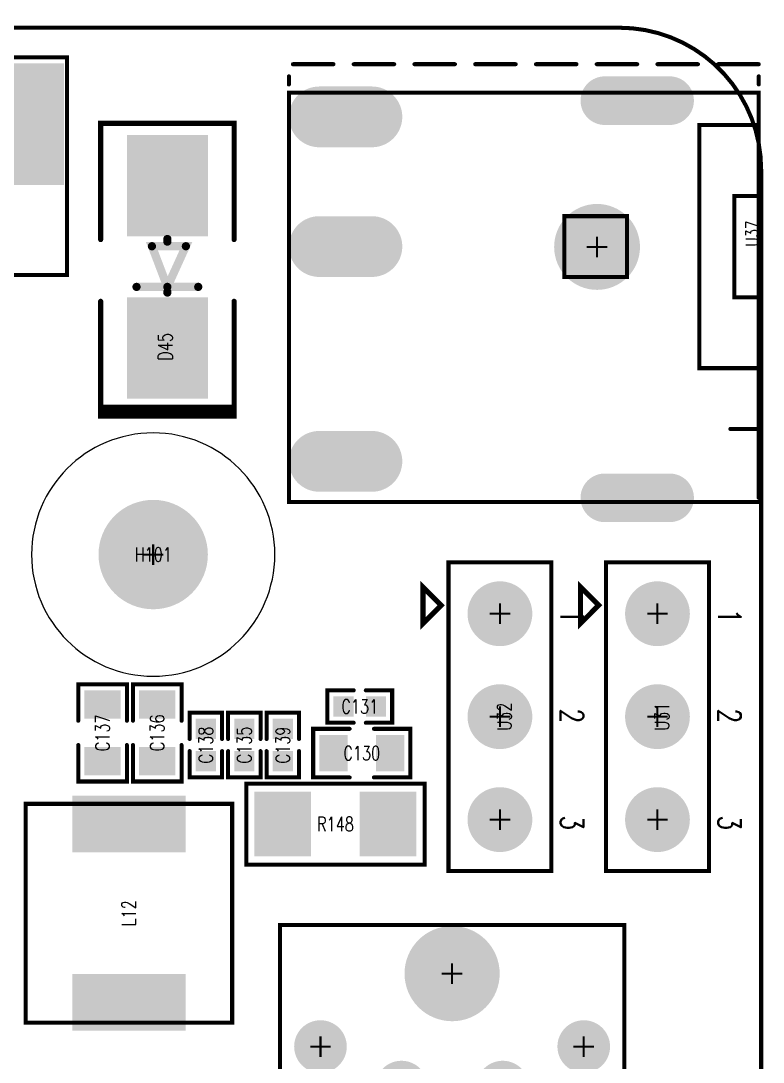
# Model space of a CAD drawing. Extents: x -4 to 157, y -7 to 87.
# Drawn here: x 138.23 to 156.56, y 60.98 to 86.67 of the extents above; entities that cross this region are included whole.
import ezdxf
from ezdxf.enums import TextEntityAlignment as Align

# ---------------------------------------------------------------- set-up
doc = ezdxf.new("R2010")
doc.units = 0
doc.linetypes.add('KEEPOUT_00001000$0', pattern=[2, 1, 1])
for name, color, linetype in [('2D_LINE_00', 1, 'CONTINUOUS'), ('BOARD_OUTLINE_00', 254, 'CONTINUOUS'), ('DRIL_NPLTE_THRU_01', 3, 'CONTINUOUS'), ('DRIL_NPLTE_THRU_02', 171, 'CONTINUOUS'), ('DRIL_NPLTE_THRU_03', 222, 'CONTINUOUS'), ('DRIL_NPLTE_THRU_04', 2, 'CONTINUOUS'), ('DRIL_PLTE_THRU_01', 3, 'CONTINUOUS'), ('DRIL_PLTE_THRU_02', 171, 'CONTINUOUS'), ('DRIL_PLTE_THRU_03', 222, 'CONTINUOUS'), ('DRIL_PLTE_THRU_04', 2, 'CONTINUOUS'), ('DRIL_SYMBOL', 254, 'CONTINUOUS'), ('KEEPOUT_-1', 254, 'CONTINUOUS'), ('PADS_BOT', 56, 'CONTINUOUS'), ('PADS_INNER', 96, 'CONTINUOUS'), ('PADS_TOP', 96, 'CONTINUOUS'), ('PART_NAME_01', 254, 'CONTINUOUS'), ('PART_NAME_126', 6, 'CONTINUOUS'), ('PART_TOP_2DLINE_00', 255, 'CONTINUOUS'), ('PART_TOP_2DLINE_01', 255, 'CONTINUOUS'), ('PART_TOP_2DLINE_126', 255, 'CONTINUOUS'), ('PART_TOP_TEXT_126', 255, 'CONTINUOUS')]:
    doc.layers.add(name, color=color, linetype=linetype)
doc.styles.add('W0$05', font='simplex', dxfattribs={"width": 0.75})
doc.styles.add('W0$0508', font='simplex', dxfattribs={"width": 0.75})
doc.styles.add('W0$127', font='simplex', dxfattribs={"width": 0.75})

# ---------------------------------------------------------------- blocks, each defined once
blk = doc.blocks.new('BOARD_5')
at = {"layer": 'BOARD_OUTLINE_00', "const_width": 0.1}
blk.add_lwpolyline([(0, -3.5, -0.414214), (3.5, 0), (156.51, 0, -0.414214), (160.01, -3.5), (160.01, -86.52, -0.414214), (156.51, -90.02), (3.5, -90.02, -0.414214), (0, -86.52)], format="xyb", close=True, dxfattribs=at)
blk = doc.blocks.new('SMOOTH_0$1')
at = {"const_width": 0.05}
blk.add_lwpolyline([(-0.025, 0, 1), (0.025, 0, 1)], format="xyb", close=True, dxfattribs=at)
blk = doc.blocks.new('DRAWING_201')
at = {"layer": '2D_LINE_00', "const_width": 0.1}
blk.add_lwpolyline([(0, 0), (1.55, 0), (1.55, -1.5), (0, -1.5)], close=True, dxfattribs=at)
at = {"layer": '2D_LINE_00'}
for p in [(0, 0), (1.55, 0), (0, -1.5), (1.55, -1.5)]:
    blk.add_blockref('SMOOTH_0$1', p, dxfattribs=at)
blk = doc.blocks.new('PART_BODY_TOP_278')
at = {"layer": 'PART_TOP_2DLINE_126', "const_width": 0.1}
for points in [[(-0.3, 0.6), (-1.2, 0.6), (-1.2, -0.6), (-0.3, -0.6)], [(0.3, -0.6), (1.2, -0.6), (1.2, 0.6), (0.3, 0.6)]]:
    blk.add_lwpolyline(points, dxfattribs=at)
at = {"layer": 'PART_TOP_2DLINE_126'}
for p in [(-1.2, 0.6), (-0.3, 0.6), (0.3, 0.6), (1.2, 0.6), (-1.2, -0.6), (-0.3, -0.6), (0.3, -0.6), (1.2, -0.6)]:
    blk.add_blockref('SMOOTH_0$1', p, dxfattribs=at)
blk = doc.blocks.new('DRIL_HOLE_0')
blk.add_lwpolyline([(0, 0, 1), (0, 0, 1)], format="xyb", close=True)
blk = doc.blocks.new('PAD_0')
blk.add_lwpolyline([(0, 0, 1), (0, 0, 1)], format="xyb", close=True)
blk = doc.blocks.new('PAD_14')
at = {"const_width": 0.7}
blk.add_lwpolyline([(-0.45, 0), (0.45, 0)], dxfattribs=at)
blk = doc.blocks.new('STK_TOP_10')
at = {"layer": 'DRIL_PLTE_THRU_01'}
blk.add_blockref('DRIL_HOLE_0', (0, 0), dxfattribs=at)
at = {"layer": 'DRIL_PLTE_THRU_02'}
blk.add_blockref('DRIL_HOLE_0', (0, 0), dxfattribs=at)
at = {"layer": 'DRIL_PLTE_THRU_03'}
blk.add_blockref('DRIL_HOLE_0', (0, 0), dxfattribs=at)
at = {"layer": 'DRIL_PLTE_THRU_04'}
blk.add_blockref('DRIL_HOLE_0', (0, 0), dxfattribs=at)
at = {"layer": 'PADS_BOT'}
blk.add_blockref('PAD_0', (0, 0), dxfattribs=at)
at = {"layer": 'PADS_INNER'}
blk.add_blockref('PAD_0', (0, 0), dxfattribs=at)
at = {"layer": 'PADS_TOP', "rotation": 90}
blk.add_blockref('PAD_14', (0, 0), dxfattribs=at)
blk = doc.blocks.new('SYM_TOP_8')
for name, p in [('STK_TOP_10', (-0.7, 0)), ('STK_TOP_10', (0.7, 0)), ('PART_BODY_TOP_278', (0, 0))]:
    blk.add_blockref(name, p)
blk = doc.blocks.new('PART_TOP_22')
blk.add_blockref('SYM_TOP_8', (0, 0))
at = {"layer": 'PART_NAME_126', "style": 'W0$05', "width": 0.75}
blk.add_text('C130', height=0.35, rotation=180, dxfattribs=at).set_placement((0, 0), align=Align.MIDDLE_CENTER)
blk = doc.blocks.new('PART_BODY_TOP_275')
at = {"layer": 'PART_TOP_2DLINE_126', "const_width": 0.1}
for points in [[(-0.15, 0.4), (-0.8, 0.4), (-0.8, -0.4), (-0.15, -0.4)], [(0.15, -0.4), (0.8, -0.4), (0.8, 0.4), (0.15, 0.4)]]:
    blk.add_lwpolyline(points, dxfattribs=at)
at = {"layer": 'PART_TOP_2DLINE_126'}
for p in [(-0.8, 0.4), (-0.15, 0.4), (0.15, 0.4), (0.8, 0.4), (-0.8, -0.4), (-0.15, -0.4), (0.15, -0.4), (0.8, -0.4)]:
    blk.add_blockref('SMOOTH_0$1', p, dxfattribs=at)
blk = doc.blocks.new('PAD_11')
at = {"const_width": 0.5}
blk.add_lwpolyline([(-0.25, 0), (0.25, 0)], dxfattribs=at)
blk = doc.blocks.new('STK_TOP_7')
at = {"layer": 'DRIL_PLTE_THRU_01'}
blk.add_blockref('DRIL_HOLE_0', (0, 0), dxfattribs=at)
at = {"layer": 'DRIL_PLTE_THRU_02'}
blk.add_blockref('DRIL_HOLE_0', (0, 0), dxfattribs=at)
at = {"layer": 'DRIL_PLTE_THRU_03'}
blk.add_blockref('DRIL_HOLE_0', (0, 0), dxfattribs=at)
at = {"layer": 'DRIL_PLTE_THRU_04'}
blk.add_blockref('DRIL_HOLE_0', (0, 0), dxfattribs=at)
at = {"layer": 'PADS_BOT'}
blk.add_blockref('PAD_0', (0, 0), dxfattribs=at)
at = {"layer": 'PADS_INNER'}
blk.add_blockref('PAD_0', (0, 0), dxfattribs=at)
at = {"layer": 'PADS_TOP'}
blk.add_blockref('PAD_11', (0, 0), dxfattribs=at)
blk = doc.blocks.new('SYM_TOP_5')
for name, p in [('PART_BODY_TOP_275', (0, 0)), ('STK_TOP_7', (-0.4, 0)), ('STK_TOP_7', (0.4, 0))]:
    blk.add_blockref(name, p)
blk = doc.blocks.new('PART_TOP_23')
blk.add_blockref('SYM_TOP_5', (0, 0))
at = {"layer": 'PART_NAME_126', "style": 'W0$05', "width": 0.75}
blk.add_text('C131', height=0.35, rotation=180, dxfattribs=at).set_placement((0, 0), align=Align.MIDDLE_CENTER)
blk = doc.blocks.new('PART_TOP_27')
blk.add_blockref('SYM_TOP_5', (0, 0))
at = {"layer": 'PART_NAME_126', "style": 'W0$05', "width": 0.75}
blk.add_text('C135', height=0.35, dxfattribs=at).set_placement((0, 0), align=Align.MIDDLE_CENTER)
blk = doc.blocks.new('PART_TOP_28')
blk.add_blockref('SYM_TOP_8', (0, 0))
at = {"layer": 'PART_NAME_126', "style": 'W0$05', "width": 0.75}
blk.add_text('C136', height=0.35, dxfattribs=at).set_placement((0, 0), align=Align.MIDDLE_CENTER)
blk = doc.blocks.new('PART_TOP_29')
blk.add_blockref('SYM_TOP_8', (0, 0))
at = {"layer": 'PART_NAME_126', "style": 'W0$05', "width": 0.75}
blk.add_text('C137', height=0.35, dxfattribs=at).set_placement((0, 0), align=Align.MIDDLE_CENTER)
blk = doc.blocks.new('PART_TOP_30')
blk.add_blockref('SYM_TOP_5', (0, 0))
at = {"layer": 'PART_NAME_126', "style": 'W0$05', "width": 0.75}
blk.add_text('C138', height=0.35, dxfattribs=at).set_placement((0, 0), align=Align.MIDDLE_CENTER)
blk = doc.blocks.new('PART_TOP_31')
blk.add_blockref('SYM_TOP_5', (0, 0))
at = {"layer": 'PART_NAME_126', "style": 'W0$05', "width": 0.75}
blk.add_text('C139', height=0.35, dxfattribs=at).set_placement((0, 0), align=Align.MIDDLE_CENTER)
blk = doc.blocks.new('SMOOTH_0$2032')
at = {"const_width": 0.1016}
blk.add_lwpolyline([(-0.0508, 0, 1), (0.0508, 0, 1)], format="xyb", close=True, dxfattribs=at)
blk = doc.blocks.new('SMOOTH_0$127')
at = {"const_width": 0.0635}
blk.add_lwpolyline([(-0.03175, 0, 1), (0.03175, 0, 1)], format="xyb", close=True, dxfattribs=at)
blk = doc.blocks.new('PART_BODY_TOP_287')
at = {"layer": 'PART_TOP_2DLINE_126'}
for points, const_width in [([(-0.6731, 1.646936), (-3.539998, 1.646936), (-3.539998, -1.646936), (-0.6731, -1.646936)], 0.127), ([(0.8509, -1.646936), (3.463798, -1.646936), (3.463798, 1.646936), (0.8509, 1.646936)], 0.127), ([(3.463798, 1.646936), (3.5814, 1.646936), (3.5814, -1.646936), (3.463798, -1.646936)], 0.127), ([(3.5814, -1.646936), (3.683, -1.646936), (3.683, 1.646936), (3.5814, 1.646936)], 0.127), ([(0.4953, 0.762), (0.4953, -0.762)], 0.2032), ([(0.635, 0), (0.4953, 0), (-0.508, 0.4572), (-0.508, -0.381), (0.4953, 0), (0.6223, 0)], 0.2032), ([(-0.6858, 0), (-0.6223, 0)], 0.2032)]:
    blk.add_lwpolyline(points, dxfattribs=dict(at, const_width=const_width))
for name, p in [('SMOOTH_0$127', (-3.539998, 1.646936)), ('SMOOTH_0$127', (-0.6731, 1.646936)), ('SMOOTH_0$127', (0.8509, 1.646936)), ('SMOOTH_0$127', (3.463798, 1.646936)), ('SMOOTH_0$127', (3.463798, 1.646936)), ('SMOOTH_0$127', (3.5814, 1.646936)), ('SMOOTH_0$127', (3.5814, 1.646936)), ('SMOOTH_0$127', (3.683, 1.646936)), ('SMOOTH_0$2032', (0.4953, 0.762)), ('SMOOTH_0$2032', (-0.508, 0.4572)), ('SMOOTH_0$2032', (-0.6858, 0)), ('SMOOTH_0$2032', (-0.6223, 0)), ('SMOOTH_0$2032', (0.4953, 0)), ('SMOOTH_0$2032', (0.4953, 0)), ('SMOOTH_0$2032', (0.6223, 0)), ('SMOOTH_0$2032', (0.635, 0)), ('SMOOTH_0$2032', (-0.508, -0.381)), ('SMOOTH_0$2032', (0.4953, -0.762)), ('SMOOTH_0$127', (-3.539998, -1.646936)), ('SMOOTH_0$127', (-0.6731, -1.646936)), ('SMOOTH_0$127', (0.8509, -1.646936)), ('SMOOTH_0$127', (3.463798, -1.646936)), ('SMOOTH_0$127', (3.463798, -1.646936)), ('SMOOTH_0$127', (3.5814, -1.646936)), ('SMOOTH_0$127', (3.5814, -1.646936)), ('SMOOTH_0$127', (3.683, -1.646936))]:
    blk.add_blockref(name, p, dxfattribs=at)
blk = doc.blocks.new('PAD_23')
at = {"const_width": 2}
blk.add_lwpolyline([(-1.25, 0), (1.25, 0)], dxfattribs=at)
blk = doc.blocks.new('STK_TOP_19')
at = {"layer": 'DRIL_PLTE_THRU_01'}
blk.add_blockref('DRIL_HOLE_0', (0, 0), dxfattribs=at)
at = {"layer": 'DRIL_PLTE_THRU_02'}
blk.add_blockref('DRIL_HOLE_0', (0, 0), dxfattribs=at)
at = {"layer": 'DRIL_PLTE_THRU_03'}
blk.add_blockref('DRIL_HOLE_0', (0, 0), dxfattribs=at)
at = {"layer": 'DRIL_PLTE_THRU_04'}
blk.add_blockref('DRIL_HOLE_0', (0, 0), dxfattribs=at)
at = {"layer": 'PADS_BOT'}
blk.add_blockref('PAD_0', (0, 0), dxfattribs=at)
at = {"layer": 'PADS_INNER'}
blk.add_blockref('PAD_0', (0, 0), dxfattribs=at)
at = {"layer": 'PADS_TOP'}
blk.add_blockref('PAD_23', (0, 0), dxfattribs=at)
blk = doc.blocks.new('SYM_TOP_17')
for name, p in [('PART_BODY_TOP_287', (0, 0)), ('STK_TOP_19', (-1.999996, 0)), ('STK_TOP_19', (1.999996, 0))]:
    blk.add_blockref(name, p)
blk = doc.blocks.new('PART_TOP_168')
blk.add_blockref('SYM_TOP_17', (0, 0))
at = {"layer": 'PART_NAME_126', "style": 'W0$05', "width": 0.75}
blk.add_text('D45', height=0.35, rotation=180, dxfattribs=at).set_placement((1.975, -0.05), align=Align.MIDDLE_CENTER)
blk = doc.blocks.new('SMOOTH_0$1016')
at = {"const_width": 0.0508}
blk.add_lwpolyline([(-0.0254, 0, 1), (0.0254, 0, 1)], format="xyb", close=True, dxfattribs=at)
blk = doc.blocks.new('PART_BODY_TOP_301')
at = {"layer": 'PART_TOP_2DLINE_126', "const_width": 0.102}
blk.add_lwpolyline([(-14.675, 4.25), (10.35, 4.25), (10.35, -4.25), (-14.675, -4.25)], close=True, dxfattribs=at)
at = {"layer": 'PART_TOP_2DLINE_126'}
for p in [(-14.675, 4.25), (10.35, 4.25), (-14.675, -4.25), (10.35, -4.25)]:
    blk.add_blockref('SMOOTH_0$1016', p, dxfattribs=at)
blk = doc.blocks.new('DRIL_SYMBOL_0$75')
at = {"layer": 'DRIL_SYMBOL', "const_width": 0.0508}
for points in [[(0, -0.254), (0, 0.254)], [(-0.254, 0), (0.254, 0)]]:
    blk.add_lwpolyline(points, dxfattribs=at)
blk = doc.blocks.new('DRIL_HOLE_0$75')
at = {"const_width": 0.375}
blk.add_lwpolyline([(-0.1875, 0, 1), (0.1875, 0, 1)], format="xyb", close=True, dxfattribs=at)
blk.add_blockref('DRIL_SYMBOL_0$75', (0, 0))
blk = doc.blocks.new('PAD_30')
at = {"const_width": 0.65}
blk.add_lwpolyline([(0, -0.325, 1), (0, 0.325, 1)], format="xyb", close=True, dxfattribs=at)
blk = doc.blocks.new('STK_TOP_47')
at = {"layer": 'DRIL_PLTE_THRU_01'}
blk.add_blockref('DRIL_HOLE_0$75', (0, 0), dxfattribs=at)
at = {"layer": 'DRIL_PLTE_THRU_02'}
blk.add_blockref('DRIL_HOLE_0$75', (0, 0), dxfattribs=at)
at = {"layer": 'DRIL_PLTE_THRU_03'}
blk.add_blockref('DRIL_HOLE_0$75', (0, 0), dxfattribs=at)
at = {"layer": 'DRIL_PLTE_THRU_04'}
blk.add_blockref('DRIL_HOLE_0$75', (0, 0), dxfattribs=at)
at = {"layer": 'PADS_BOT'}
blk.add_blockref('PAD_30', (0, 0), dxfattribs=at)
at = {"layer": 'PADS_INNER'}
blk.add_blockref('PAD_30', (0, 0), dxfattribs=at)
at = {"layer": 'PADS_TOP'}
blk.add_blockref('PAD_30', (0, 0), dxfattribs=at)
blk = doc.blocks.new('DRIL_SYMBOL_2$35')
at = {"layer": 'DRIL_SYMBOL', "const_width": 0.0508}
for points in [[(0, -0.254), (0, 0.254)], [(-0.254, 0), (0.254, 0)]]:
    blk.add_lwpolyline(points, dxfattribs=at)
blk = doc.blocks.new('DRIL_HOLE_2$35')
at = {"const_width": 1.175}
blk.add_lwpolyline([(-0.5875, 0, 1), (0.5875, 0, 1)], format="xyb", close=True, dxfattribs=at)
blk.add_blockref('DRIL_SYMBOL_2$35', (0, 0))
blk = doc.blocks.new('PAD_54')
at = {"const_width": 1.175}
blk.add_lwpolyline([(0, -0.5875, 1), (0, 0.5875, 1)], format="xyb", close=True, dxfattribs=at)
blk = doc.blocks.new('STK_TOP_48')
at = {"layer": 'DRIL_PLTE_THRU_01'}
blk.add_blockref('DRIL_HOLE_2$35', (0, 0), dxfattribs=at)
at = {"layer": 'DRIL_PLTE_THRU_02'}
blk.add_blockref('DRIL_HOLE_2$35', (0, 0), dxfattribs=at)
at = {"layer": 'DRIL_PLTE_THRU_03'}
blk.add_blockref('DRIL_HOLE_2$35', (0, 0), dxfattribs=at)
at = {"layer": 'DRIL_PLTE_THRU_04'}
blk.add_blockref('DRIL_HOLE_2$35', (0, 0), dxfattribs=at)
at = {"layer": 'PADS_BOT'}
blk.add_blockref('PAD_54', (0, 0), dxfattribs=at)
at = {"layer": 'PADS_INNER'}
blk.add_blockref('PAD_54', (0, 0), dxfattribs=at)
at = {"layer": 'PADS_TOP'}
blk.add_blockref('PAD_54', (0, 0), dxfattribs=at)
blk = doc.blocks.new('SYM_TOP_31')
for name, p in [('PART_BODY_TOP_301', (0, 0)), ('STK_TOP_47', (-10.65, 3.25)), ('STK_TOP_47', (-8.65, 3.25)), ('STK_TOP_47', (-6.65, 3.25)), ('STK_TOP_47', (-4.65, 3.25)), ('STK_TOP_47', (-2.65, 3.25)), ('STK_TOP_47', (1.35, 3.25)), ('STK_TOP_47', (3.35, 3.25)), ('STK_TOP_47', (5.35, 3.25)), ('STK_TOP_47', (7.35, 3.25)), ('STK_TOP_47', (-11.65, 1.25)), ('STK_TOP_47', (-9.65, 1.25)), ('STK_TOP_47', (-7.65, 1.25)), ('STK_TOP_47', (-5.65, 1.25)), ('STK_TOP_47', (-3.65, 1.25)), ('STK_TOP_47', (-1.65, 1.25)), ('STK_TOP_47', (2.35, 1.25)), ('STK_TOP_47', (4.35, 1.25)), ('STK_TOP_47', (6.35, 1.25)), ('STK_TOP_48', (0, 0)), ('STK_TOP_48', (9.15, 0)), ('STK_TOP_47', (-11.65, -1.25)), ('STK_TOP_47', (-9.65, -1.25)), ('STK_TOP_47', (-7.65, -1.25)), ('STK_TOP_47', (-5.65, -1.25)), ('STK_TOP_47', (-3.65, -1.25)), ('STK_TOP_47', (-1.65, -1.25)), ('STK_TOP_47', (2.35, -1.25)), ('STK_TOP_47', (4.35, -1.25)), ('STK_TOP_47', (6.35, -1.25)), ('STK_TOP_47', (-10.65, -3.25)), ('STK_TOP_47', (-8.65, -3.25)), ('STK_TOP_47', (-6.65, -3.25)), ('STK_TOP_47', (-4.65, -3.25)), ('STK_TOP_47', (-2.65, -3.25)), ('STK_TOP_47', (1.35, -3.25)), ('STK_TOP_47', (3.35, -3.25)), ('STK_TOP_47', (5.35, -3.25)), ('STK_TOP_47', (7.35, -3.25))]:
    blk.add_blockref(name, p)
blk = doc.blocks.new('PART_TOP_197')
blk.add_blockref('SYM_TOP_31', (0, 0))
at = {"layer": 'PART_NAME_126', "style": 'W0$05', "width": 0.75}
blk.add_text('J6', height=0.35, dxfattribs=at).set_placement((-2.1625, 0), align=Align.MIDDLE_CENTER)
blk = doc.blocks.new('PART_BODY_TOP_303')
at = {"layer": 'PART_TOP_2DLINE_126', "const_width": 0.1}
blk.add_lwpolyline([(-2.7, 2.55), (2.7, 2.55), (2.7, -2.55), (-2.7, -2.55)], close=True, dxfattribs=at)
at = {"layer": 'PART_TOP_2DLINE_126'}
for p in [(-2.7, 2.55), (2.7, 2.55), (-2.7, -2.55), (2.7, -2.55)]:
    blk.add_blockref('SMOOTH_0$1', p, dxfattribs=at)
blk = doc.blocks.new('PAD_58')
at = {"const_width": 1.4}
blk.add_lwpolyline([(-1.4, 0), (1.4, 0)], dxfattribs=at)
blk = doc.blocks.new('STK_TOP_52')
at = {"layer": 'DRIL_PLTE_THRU_01'}
blk.add_blockref('DRIL_HOLE_0', (0, 0), dxfattribs=at)
at = {"layer": 'DRIL_PLTE_THRU_02'}
blk.add_blockref('DRIL_HOLE_0', (0, 0), dxfattribs=at)
at = {"layer": 'DRIL_PLTE_THRU_03'}
blk.add_blockref('DRIL_HOLE_0', (0, 0), dxfattribs=at)
at = {"layer": 'DRIL_PLTE_THRU_04'}
blk.add_blockref('DRIL_HOLE_0', (0, 0), dxfattribs=at)
at = {"layer": 'PADS_BOT'}
blk.add_blockref('PAD_0', (0, 0), dxfattribs=at)
at = {"layer": 'PADS_INNER'}
blk.add_blockref('PAD_0', (0, 0), dxfattribs=at)
at = {"layer": 'PADS_TOP', "rotation": 90}
blk.add_blockref('PAD_58', (0, 0), dxfattribs=at)
blk = doc.blocks.new('SYM_TOP_33')
for name, p in [('PART_BODY_TOP_303', (0, 0)), ('STK_TOP_52', (-2.2, 0)), ('STK_TOP_52', (2.2, 0))]:
    blk.add_blockref(name, p)
blk = doc.blocks.new('PART_TOP_203')
blk.add_blockref('SYM_TOP_33', (0, 0))
at = {"layer": 'PART_NAME_126', "style": 'W0$05', "width": 0.75}
blk.add_text('L12', height=0.35, dxfattribs=at).set_placement((0, 0), align=Align.MIDDLE_CENTER)
blk = doc.blocks.new('PART_BODY_TOP_311')
at = {"layer": 'PART_TOP_2DLINE_126', "const_width": 0.1}
blk.add_lwpolyline([(2.2, -1), (2.2, 1), (-2.2, 1), (-2.2, -1)], close=True, dxfattribs=at)
at = {"layer": 'PART_TOP_2DLINE_126'}
for p in [(-2.2, 1), (2.2, 1), (-2.2, -1), (2.2, -1)]:
    blk.add_blockref('SMOOTH_0$1', p, dxfattribs=at)
blk = doc.blocks.new('PAD_68')
at = {"const_width": 1.4}
blk.add_lwpolyline([(-0.8, 0), (0.8, 0)], dxfattribs=at)
blk = doc.blocks.new('STK_TOP_61')
at = {"layer": 'DRIL_PLTE_THRU_01'}
blk.add_blockref('DRIL_HOLE_0', (0, 0), dxfattribs=at)
at = {"layer": 'DRIL_PLTE_THRU_02'}
blk.add_blockref('DRIL_HOLE_0', (0, 0), dxfattribs=at)
at = {"layer": 'DRIL_PLTE_THRU_03'}
blk.add_blockref('DRIL_HOLE_0', (0, 0), dxfattribs=at)
at = {"layer": 'DRIL_PLTE_THRU_04'}
blk.add_blockref('DRIL_HOLE_0', (0, 0), dxfattribs=at)
at = {"layer": 'PADS_BOT'}
blk.add_blockref('PAD_0', (0, 0), dxfattribs=at)
at = {"layer": 'PADS_INNER'}
blk.add_blockref('PAD_0', (0, 0), dxfattribs=at)
at = {"layer": 'PADS_TOP', "rotation": 90}
blk.add_blockref('PAD_68', (0, 0), dxfattribs=at)
blk = doc.blocks.new('SYM_TOP_41')
for name, p in [('STK_TOP_61', (-1.3, 0)), ('STK_TOP_61', (1.3, 0)), ('PART_BODY_TOP_311', (0, 0))]:
    blk.add_blockref(name, p)
blk = doc.blocks.new('PART_TOP_264')
blk.add_blockref('SYM_TOP_41', (0, 0))
at = {"layer": 'PART_NAME_126', "style": 'W0$05', "width": 0.75}
blk.add_text('R148', height=0.35, rotation=180, dxfattribs=at).set_placement((0, 0), align=Align.MIDDLE_CENTER)
blk = doc.blocks.new('PART_BODY_TOP_327')
at = {"layer": 'PART_TOP_2DLINE_00', "const_width": 0.127}
blk.add_lwpolyline([(-2.75, -1.45), (-3.2, -1.9), (-2.3, -1.9)], close=True, dxfattribs=at)
at = {"layer": 'PART_TOP_2DLINE_126', "const_width": 0.102}
blk.add_lwpolyline([(-3.81, 1.27), (3.81, 1.27), (3.81, -1.27), (-3.81, -1.27)], close=True, dxfattribs=at)
at = {"layer": 'PART_TOP_2DLINE_00'}
for p in [(-2.75, -1.45), (-3.2, -1.9), (-2.3, -1.9)]:
    blk.add_blockref('SMOOTH_0$127', p, dxfattribs=at)
at = {"layer": 'PART_TOP_2DLINE_126'}
for p in [(-3.81, 1.27), (3.81, 1.27), (-3.81, -1.27), (3.81, -1.27)]:
    blk.add_blockref('SMOOTH_0$1016', p, dxfattribs=at)
at = {"layer": 'PART_TOP_TEXT_126', "style": 'W0$127', "width": 0.75}
for s, p in [('1', (-2.66, 1.5)), ('2', (-0.2, 1.5)), ('3', (2.44, 1.5))]:
    blk.add_text(s, height=0.56, dxfattribs=at).set_placement(p)
blk = doc.blocks.new('DRIL_SYMBOL_1')
at = {"layer": 'DRIL_SYMBOL', "const_width": 0.0508}
for points in [[(0, -0.254), (0, 0.254)], [(-0.254, 0), (0.254, 0)]]:
    blk.add_lwpolyline(points, dxfattribs=at)
blk = doc.blocks.new('DRIL_HOLE_1')
at = {"const_width": 0.5}
blk.add_lwpolyline([(-0.25, 0, 1), (0.25, 0, 1)], format="xyb", close=True, dxfattribs=at)
blk.add_blockref('DRIL_SYMBOL_1', (0, 0))
blk = doc.blocks.new('PAD_44')
at = {"const_width": 0.55}
blk.add_lwpolyline([(0, -0.275, 1), (0, 0.275, 1)], format="xyb", close=True, dxfattribs=at)
blk = doc.blocks.new('PAD_51')
at = {"const_width": 0.8}
blk.add_lwpolyline([(0, -0.4, 1), (0, 0.4, 1)], format="xyb", close=True, dxfattribs=at)
blk = doc.blocks.new('STK_TOP_86')
at = {"layer": 'DRIL_PLTE_THRU_01'}
blk.add_blockref('DRIL_HOLE_1', (0, 0), dxfattribs=at)
at = {"layer": 'DRIL_PLTE_THRU_02'}
blk.add_blockref('DRIL_HOLE_1', (0, 0), dxfattribs=at)
at = {"layer": 'DRIL_PLTE_THRU_03'}
blk.add_blockref('DRIL_HOLE_1', (0, 0), dxfattribs=at)
at = {"layer": 'DRIL_PLTE_THRU_04'}
blk.add_blockref('DRIL_HOLE_1', (0, 0), dxfattribs=at)
at = {"layer": 'PADS_BOT'}
blk.add_blockref('PAD_51', (0, 0), dxfattribs=at)
at = {"layer": 'PADS_INNER'}
blk.add_blockref('PAD_44', (0, 0), dxfattribs=at)
at = {"layer": 'PADS_TOP'}
blk.add_blockref('PAD_44', (0, 0), dxfattribs=at)
blk = doc.blocks.new('SYM_TOP_57')
for name, p in [('PART_BODY_TOP_327', (0, 0)), ('STK_TOP_86', (-2.54, 0)), ('STK_TOP_86', (0, 0)), ('STK_TOP_86', (2.54, 0))]:
    blk.add_blockref(name, p)
blk = doc.blocks.new('PART_TOP_417')
blk.add_blockref('SYM_TOP_57', (0, 0))
at = {"layer": 'PART_NAME_126', "style": 'W0$05', "width": 0.75}
blk.add_text('U31', height=0.35, rotation=180, dxfattribs=at).set_placement((0, 0.1125), align=Align.MIDDLE_CENTER)
blk = doc.blocks.new('PART_TOP_418')
blk.add_blockref('SYM_TOP_57', (0, 0))
at = {"layer": 'PART_NAME_126', "style": 'W0$05', "width": 0.75}
blk.add_text('U32', height=0.35, rotation=180, dxfattribs=at).set_placement((0, 0.1125), align=Align.MIDDLE_CENTER)
blk = doc.blocks.new('PART_BODY_TOP_331')
at = {"layer": 'KEEPOUT_-1', "linetype": 'KEEPOUT_00001000$0'}
blk.add_lwpolyline([(-3.003, 0, 1), (3.003, 0, 1)], format="xyb", close=True, dxfattribs=at)
blk = doc.blocks.new('DRIL_SYMBOL_2$7')
at = {"layer": 'DRIL_SYMBOL', "const_width": 0.0508}
for points in [[(0, -0.254), (0, 0.254)], [(-0.254, 0), (0.254, 0)]]:
    blk.add_lwpolyline(points, dxfattribs=at)
blk = doc.blocks.new('DRIL_HOLE_2$7')
at = {"const_width": 1.35}
blk.add_lwpolyline([(-0.675, 0, 1), (0.675, 0, 1)], format="xyb", close=True, dxfattribs=at)
blk.add_blockref('DRIL_SYMBOL_2$7', (0, 0))
blk = doc.blocks.new('PAD_89')
at = {"const_width": 1.35}
blk.add_lwpolyline([(0, -0.675, 1), (0, 0.675, 1)], format="xyb", close=True, dxfattribs=at)
blk = doc.blocks.new('STK_TOP_91')
at = {"layer": 'DRIL_NPLTE_THRU_01'}
blk.add_blockref('DRIL_HOLE_2$7', (0, 0), dxfattribs=at)
at = {"layer": 'DRIL_NPLTE_THRU_02'}
blk.add_blockref('DRIL_HOLE_2$7', (0, 0), dxfattribs=at)
at = {"layer": 'DRIL_NPLTE_THRU_03'}
blk.add_blockref('DRIL_HOLE_2$7', (0, 0), dxfattribs=at)
at = {"layer": 'DRIL_NPLTE_THRU_04'}
blk.add_blockref('DRIL_HOLE_2$7', (0, 0), dxfattribs=at)
at = {"layer": 'PADS_BOT'}
blk.add_blockref('PAD_89', (0, 0), dxfattribs=at)
at = {"layer": 'PADS_INNER'}
blk.add_blockref('PAD_89', (0, 0), dxfattribs=at)
at = {"layer": 'PADS_TOP'}
blk.add_blockref('PAD_89', (0, 0), dxfattribs=at)
blk = doc.blocks.new('SYM_TOP_61')
for name in ['PART_BODY_TOP_331', 'STK_TOP_91']:
    blk.add_blockref(name, (0, 0))
blk = doc.blocks.new('PART_TOP_430')
blk.add_blockref('SYM_TOP_61', (0, 0))
at = {"layer": 'PART_NAME_126', "style": 'W0$05', "width": 0.75}
blk.add_text('H101', height=0.35, dxfattribs=at).set_placement((0, 0), align=Align.MIDDLE_CENTER)
blk = doc.blocks.new('SMOOTH_0$10008')
at = {"const_width": 0.05004}
blk.add_lwpolyline([(-0.02502, 0, 1), (0.02502, 0, 1)], format="xyb", close=True, dxfattribs=at)
blk = doc.blocks.new('PART_BODY_TOP_344')
at = {"layer": 'PART_TOP_2DLINE_126', "const_width": 0.1}
blk.add_lwpolyline([(-5, 4.47), (3.72, 4.47), (3.72, -0.9), (-5, -0.9)], close=True, dxfattribs=at)
at = {"layer": 'PART_TOP_2DLINE_126'}
for p in [(-5, 4.47), (3.72, 4.47), (-5, -0.9), (3.72, -0.9)]:
    blk.add_blockref('SMOOTH_0$10008', p, dxfattribs=at)
blk = doc.blocks.new('PAD_107')
at = {"const_width": 0.8}
blk.add_lwpolyline([(-0.8, 0), (0.8, 0)], dxfattribs=at)
blk = doc.blocks.new('STK_TOP_111')
at = {"layer": 'DRIL_PLTE_THRU_01'}
blk.add_blockref('DRIL_HOLE_0', (0, 0), dxfattribs=at)
at = {"layer": 'DRIL_PLTE_THRU_02'}
blk.add_blockref('DRIL_HOLE_0', (0, 0), dxfattribs=at)
at = {"layer": 'DRIL_PLTE_THRU_03'}
blk.add_blockref('DRIL_HOLE_0', (0, 0), dxfattribs=at)
at = {"layer": 'DRIL_PLTE_THRU_04'}
blk.add_blockref('DRIL_HOLE_0', (0, 0), dxfattribs=at)
at = {"layer": 'PADS_BOT'}
blk.add_blockref('PAD_0', (0, 0), dxfattribs=at)
at = {"layer": 'PADS_INNER'}
blk.add_blockref('PAD_0', (0, 0), dxfattribs=at)
at = {"layer": 'PADS_TOP', "rotation": 90}
blk.add_blockref('PAD_107', (0, 0), dxfattribs=at)
blk = doc.blocks.new('PAD_108')
at = {"const_width": 2.1}
blk.add_lwpolyline([(-1.5, 0), (1.5, 0)], dxfattribs=at)
blk = doc.blocks.new('STK_TOP_110')
at = {"layer": 'DRIL_PLTE_THRU_01'}
blk.add_blockref('DRIL_HOLE_0', (0, 0), dxfattribs=at)
at = {"layer": 'DRIL_PLTE_THRU_02'}
blk.add_blockref('DRIL_HOLE_0', (0, 0), dxfattribs=at)
at = {"layer": 'DRIL_PLTE_THRU_03'}
blk.add_blockref('DRIL_HOLE_0', (0, 0), dxfattribs=at)
at = {"layer": 'DRIL_PLTE_THRU_04'}
blk.add_blockref('DRIL_HOLE_0', (0, 0), dxfattribs=at)
at = {"layer": 'PADS_BOT'}
blk.add_blockref('PAD_0', (0, 0), dxfattribs=at)
at = {"layer": 'PADS_INNER'}
blk.add_blockref('PAD_0', (0, 0), dxfattribs=at)
at = {"layer": 'PADS_TOP', "rotation": 90}
blk.add_blockref('PAD_108', (0, 0), dxfattribs=at)
blk = doc.blocks.new('SYM_TOP_74')
for name, p in [('STK_TOP_110', (-3.85, 2.82)), ('STK_TOP_110', (2.6, 2.82)), ('PART_BODY_TOP_344', (0, 0)), ('STK_TOP_111', (-1.25, 0)), ('STK_TOP_111', (0, 0))]:
    blk.add_blockref(name, p)
blk = doc.blocks.new('PART_TOP_501')
blk.add_blockref('SYM_TOP_74', (0, 0))
at = {"layer": 'PART_NAME_126', "style": 'W0$05', "width": 0.75}
blk.add_text('U3', height=0.35, dxfattribs=at).set_placement((-0.64, 1.785), align=Align.MIDDLE_CENTER)
blk = doc.blocks.new('PART_BODY_TOP_345')
at = {"layer": 'PART_TOP_2DLINE_00', "const_width": 0.10008}
for points in [[(-6.2, 0), (3.8, 0), (3.8, 11.6), (-6.3, 11.6), (-6.3, 0)], [(-3, 0), (-3, 1.46567), (3, 1.46567), (3, 0)], [(-4.5, 0.7), (-4.5, 0)], [(1.25, 0), (1.25, 0.6), (-1.25, 0.6), (-1.25, 0)]]:
    blk.add_lwpolyline(points, dxfattribs=at)
at = {"layer": 'PART_TOP_2DLINE_01', "const_width": 0.10008}
for points in [[(4, 11.6), (4.2, 11.6)], [(4.5, 11.5), (4.5, 10.5)], [(4.5, 10), (4.5, 9)], [(4.5, 8.5), (4.5, 7.5)], [(4.5, 7), (4.5, 6)], [(4.5, 5.5), (4.5, 4.5)], [(4.5, 4), (4.5, 3)], [(4.5, 2.5), (4.5, 1.5)], [(4.5, 1), (4.5, 0)], [(4, 0), (4.2, 0)]]:
    blk.add_lwpolyline(points, dxfattribs=at)
at = {"layer": 'PART_TOP_2DLINE_00'}
for p in [(-6.3, 11.6), (3.8, 11.6), (-3, 1.46567), (3, 1.46567), (-4.5, 0.7), (-1.25, 0.6), (1.25, 0.6), (-6.3, 0), (-6.2, 0), (-4.5, 0), (-3, 0), (-1.25, 0), (1.25, 0), (3, 0), (3.8, 0)]:
    blk.add_blockref('SMOOTH_0$10008', p, dxfattribs=at)
at = {"layer": 'PART_TOP_2DLINE_01'}
for p in [(4, 11.6), (4.2, 11.6), (4.5, 11.5), (4.5, 10.5), (4.5, 10), (4.5, 9), (4.5, 8.5), (4.5, 7.5), (4.5, 7), (4.5, 6), (4.5, 5.5), (4.5, 4.5), (4.5, 4), (4.5, 3), (4.5, 2.5), (4.5, 1.5), (4.5, 1), (4, 0), (4.2, 0), (4.5, 0)]:
    blk.add_blockref('SMOOTH_0$10008', p, dxfattribs=at)
blk = doc.blocks.new('DRIL_SLOT_0003100078000000900')
at = {"const_width": 0.3937}
blk.add_lwpolyline([(0.19685, -0.5969), (0.19685, 0.5969, 1), (-0.19685, 0.5969), (-0.19685, -0.5969, 1)], format="xyb", close=True, dxfattribs=at)
blk = doc.blocks.new('PAD_109')
at = {"const_width": 0.6}
blk.add_lwpolyline([(-0.65, -0.3), (0.65, -0.3, 1), (0.65, 0.3), (-0.65, 0.3, 1)], format="xyb", close=True, dxfattribs=at)
blk = doc.blocks.new('PAD_110')
at = {"const_width": 0.75}
blk.add_lwpolyline([(-0.65, -0.375), (0.65, -0.375, 1), (0.65, 0.375), (-0.65, 0.375, 1)], format="xyb", close=True, dxfattribs=at)
blk = doc.blocks.new('STK_TOP_112')
at = {"layer": 'DRIL_PLTE_THRU_01'}
blk.add_blockref('DRIL_SLOT_0003100078000000900', (0, 0), dxfattribs=at)
at = {"layer": 'DRIL_PLTE_THRU_02'}
blk.add_blockref('DRIL_SLOT_0003100078000000900', (0, 0), dxfattribs=at)
at = {"layer": 'DRIL_PLTE_THRU_03'}
blk.add_blockref('DRIL_SLOT_0003100078000000900', (0, 0), dxfattribs=at)
at = {"layer": 'DRIL_PLTE_THRU_04'}
blk.add_blockref('DRIL_SLOT_0003100078000000900', (0, 0), dxfattribs=at)
at = {"layer": 'PADS_BOT', "rotation": 90}
blk.add_blockref('PAD_110', (0, 0), dxfattribs=at)
at = {"layer": 'PADS_INNER', "rotation": 90}
blk.add_blockref('PAD_109', (0, 0), dxfattribs=at)
at = {"layer": 'PADS_TOP', "rotation": 90}
blk.add_blockref('PAD_109', (0, 0), dxfattribs=at)
blk = doc.blocks.new('DRIL_SLOT_0002300078000000900')
at = {"const_width": 0.3}
blk.add_lwpolyline([(0.15, -0.6906), (0.15, 0.6906, 1), (-0.15, 0.6906), (-0.15, -0.6906, 1)], format="xyb", close=True, dxfattribs=at)
blk = doc.blocks.new('PAD_111')
at = {"const_width": 0.5}
blk.add_lwpolyline([(-0.75, -0.25), (0.75, -0.25, 1), (0.75, 0.25), (-0.75, 0.25, 1)], format="xyb", close=True, dxfattribs=at)
blk = doc.blocks.new('PAD_112')
at = {"const_width": 0.6}
blk.add_lwpolyline([(-0.8, -0.3), (0.8, -0.3, 1), (0.8, 0.3), (-0.8, 0.3, 1)], format="xyb", close=True, dxfattribs=at)
blk = doc.blocks.new('STK_TOP_113')
at = {"layer": 'DRIL_PLTE_THRU_01'}
blk.add_blockref('DRIL_SLOT_0002300078000000900', (0, 0), dxfattribs=at)
at = {"layer": 'DRIL_PLTE_THRU_02'}
blk.add_blockref('DRIL_SLOT_0002300078000000900', (0, 0), dxfattribs=at)
at = {"layer": 'DRIL_PLTE_THRU_03'}
blk.add_blockref('DRIL_SLOT_0002300078000000900', (0, 0), dxfattribs=at)
at = {"layer": 'DRIL_PLTE_THRU_04'}
blk.add_blockref('DRIL_SLOT_0002300078000000900', (0, 0), dxfattribs=at)
at = {"layer": 'PADS_BOT', "rotation": 90}
blk.add_blockref('PAD_112', (0, 0), dxfattribs=at)
at = {"layer": 'PADS_INNER', "rotation": 90}
blk.add_blockref('PAD_111', (0, 0), dxfattribs=at)
at = {"layer": 'PADS_TOP', "rotation": 90}
blk.add_blockref('PAD_111', (0, 0), dxfattribs=at)
blk = doc.blocks.new('DRIL_SYMBOL_2$12')
at = {"layer": 'DRIL_SYMBOL', "const_width": 0.0508}
for points in [[(0, -0.254), (0, 0.254)], [(-0.254, 0), (0.254, 0)]]:
    blk.add_lwpolyline(points, dxfattribs=at)
blk = doc.blocks.new('DRIL_HOLE_2$12')
at = {"const_width": 1.06}
blk.add_lwpolyline([(-0.53, 0, 1), (0.53, 0, 1)], format="xyb", close=True, dxfattribs=at)
blk.add_blockref('DRIL_SYMBOL_2$12', (0, 0))
blk = doc.blocks.new('PAD_113')
at = {"const_width": 1.06}
blk.add_lwpolyline([(0, -0.53, 1), (0, 0.53, 1)], format="xyb", close=True, dxfattribs=at)
blk = doc.blocks.new('STK_TOP_114')
at = {"layer": 'DRIL_PLTE_THRU_01'}
blk.add_blockref('DRIL_HOLE_2$12', (0, 0), dxfattribs=at)
at = {"layer": 'DRIL_PLTE_THRU_02'}
blk.add_blockref('DRIL_HOLE_2$12', (0, 0), dxfattribs=at)
at = {"layer": 'DRIL_PLTE_THRU_03'}
blk.add_blockref('DRIL_HOLE_2$12', (0, 0), dxfattribs=at)
at = {"layer": 'DRIL_PLTE_THRU_04'}
blk.add_blockref('DRIL_HOLE_2$12', (0, 0), dxfattribs=at)
at = {"layer": 'PADS_BOT'}
blk.add_blockref('PAD_113', (0, 0), dxfattribs=at)
at = {"layer": 'PADS_INNER'}
blk.add_blockref('PAD_113', (0, 0), dxfattribs=at)
at = {"layer": 'PADS_TOP'}
blk.add_blockref('PAD_113', (0, 0), dxfattribs=at)
blk = doc.blocks.new('SYM_TOP_75')
for name, p in [('PART_BODY_TOP_345', (0, 0)), ('STK_TOP_112', (-5.3, 10.2)), ('STK_TOP_112', (0, 10.2)), ('STK_TOP_112', (3.2, 10.2)), ('STK_TOP_114', (-0.00867, 3.99133)), ('STK_TOP_113', (-6.2, 3)), ('STK_TOP_113', (3.6, 3))]:
    blk.add_blockref(name, p)
blk = doc.blocks.new('PART_TOP_512')
blk.add_blockref('SYM_TOP_75', (0, 0))
at = {"layer": 'PART_NAME_01', "style": 'W0$0508', "width": 0.75}
blk.add_text('U37', height=0.32, dxfattribs=at).set_placement((0, 0))

msp = doc.modelspace()

# ---------------------------------------------------------------- block references
for name, p in [('PART_TOP_501', (135.65, 81.3)), ('BOARD_5', (-3.5, 86.5)), ('DRAWING_201', (151.65, 81.85)), ('PART_TOP_430', (141.5, 73.5))]:
    msp.add_blockref(name, p)
for name, p, rotation in [('PART_TOP_512', (156.45, 81.1), 90), ('PART_TOP_168', (141.85, 80.6), 270), ('PART_TOP_418', (150.06, 69.5), 270), ('PART_TOP_417', (153.95, 69.5), 270), ('PART_TOP_29', (140.25, 69.1), 90), ('PART_TOP_28', (141.6, 69.1), 90), ('PART_TOP_23', (146.6, 69.75), 180), ('PART_TOP_30', (142.8, 68.8), 90), ('PART_TOP_27', (143.75, 68.8), 90), ('PART_TOP_31', (144.7, 68.8), 90), ('PART_TOP_22', (146.65, 68.6), 180), ('PART_TOP_264', (146, 66.85), 180), ('PART_TOP_203', (140.9, 64.65), 90), ('PART_TOP_197', (148.88, 54.01), 90)]:
    msp.add_blockref(name, p, dxfattribs=dict(rotation=rotation))

doc.saveas('drawing.dxf')
